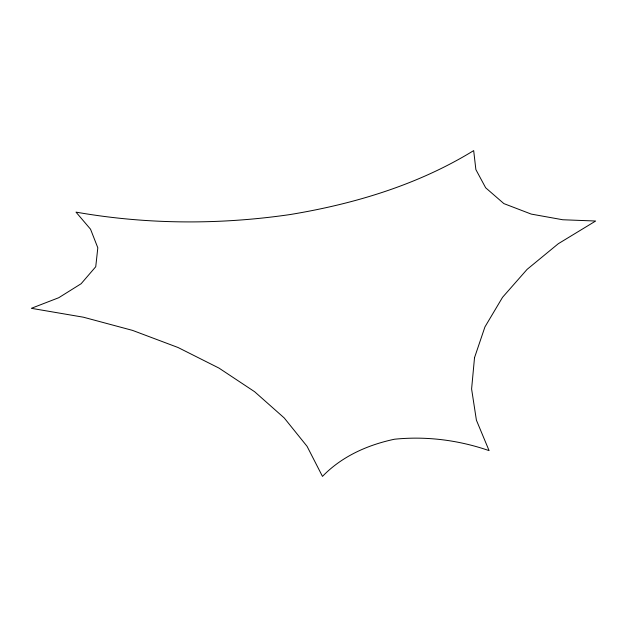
<?xml version="1.0" encoding="UTF-8"?>
<svg xmlns="http://www.w3.org/2000/svg" width="627" height="627" viewBox="0 0 627 627"><rect width="100%" height="100%" fill="white"/><g stroke="black" fill="none" stroke-linecap="round" stroke-linejoin="round"><path stroke-width="0.94" d="M474.521 357.68L471.598 388.967L476.402 420.168L489.091 450.625C458.737 440.13 426.501 435.984 394.508 439.221C367.634 444.911 341.77 456.385 322.474 476.395L307.089 446.361L284.227 417.95L254.601 391.703L218.964 368.08L178.044 347.507L132.579 330.405L83.375 317.199L31.35 308.319L58.742 297.723L81.126 283.733L95.743 266.734L97.812 247.79L90.539 229.208L75.992 212.122C146.718 224.56 219.223 224.905 290.23 214.528C354.427 203.916 417.935 184.871 473.675 150.605L475.877 169.596L485.666 187.786L503.865 203.595L531.249 214.097L562.756 219.756L595.65 221.025L558.281 243.731L527.103 269.367L502.548 297.308L484.93 326.933L474.521 357.68"/></g></svg>
